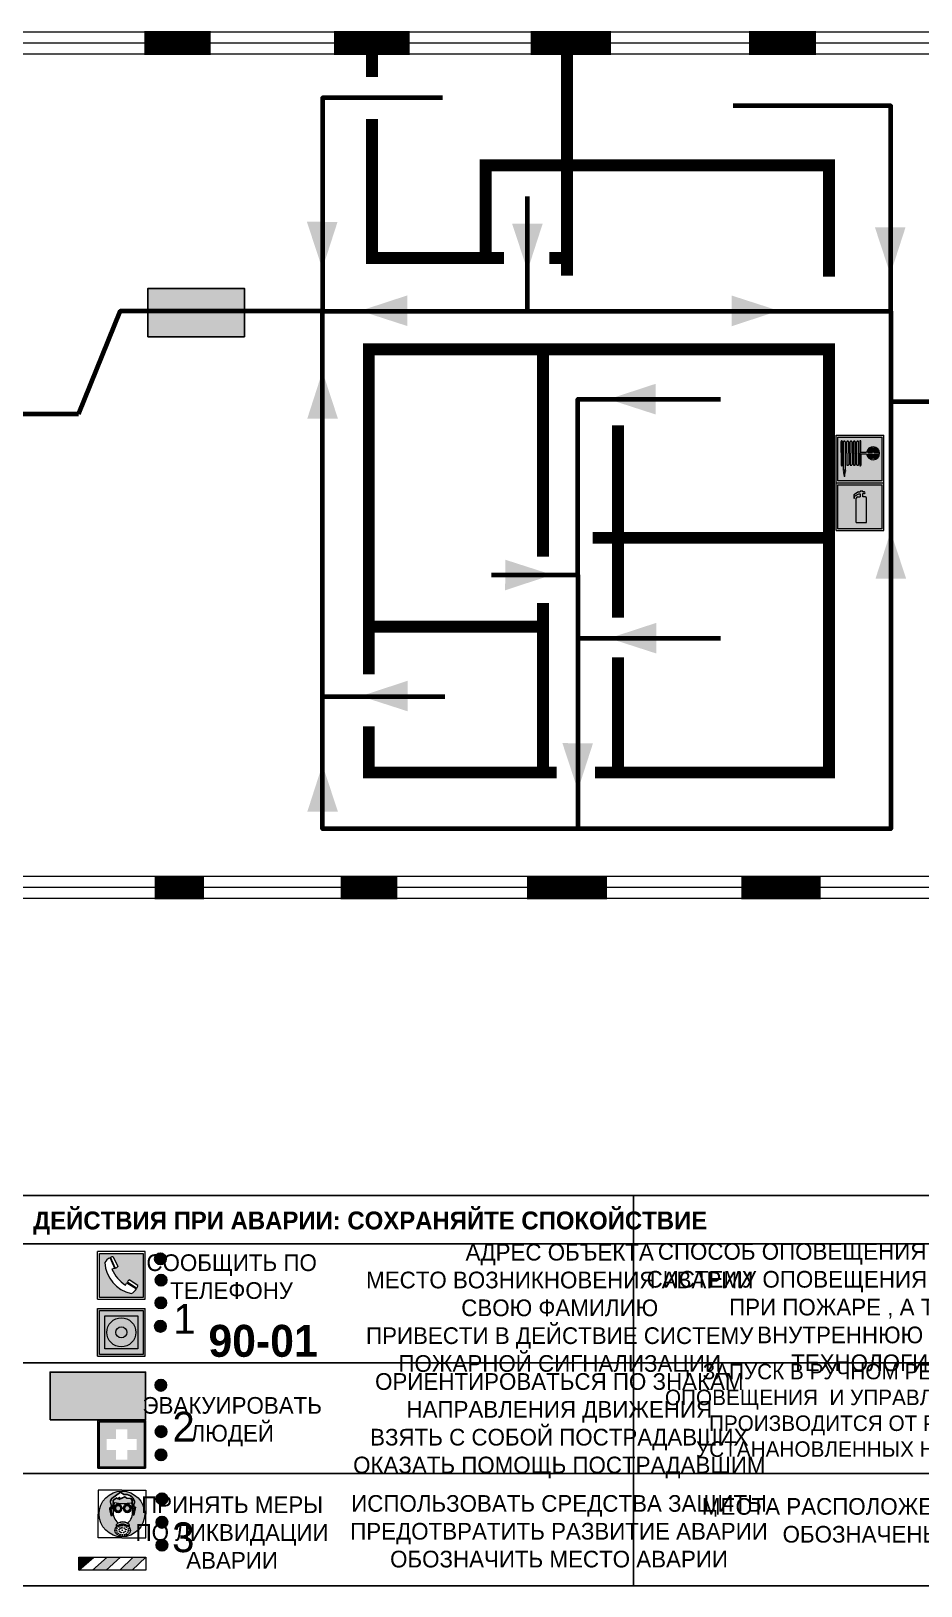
# Model space of a CAD drawing. Header units: millimetres. Extents: x 13114 to 67229, y 22859 to 38520.
# Drawn here: x 19069.8 to 19219, y 25093.9 to 25354.7 of the extents above; entities that cross this region are included whole.
import ezdxf

# ---------------------------------------------------------------- set-up
doc = ezdxf.new("R2010")
doc.units = ezdxf.units.MM
doc.layers.add('План_Штампы', color=7, linetype='Continuous')
doc.styles.add('обычный', font='arial.ttf')

# ---------------------------------------------------------------- blocks, each defined once
blk = doc.blocks.new('A$C38D26F80')
h = blk.add_hatch(color=5)
h.dxf.hatch_style = 1
h.paths.add_polyline_path([(-8.77, -4.48, 1), (-0.19, -4.48, 1)])
h.paths.add_polyline_path([(-6.75, -3.58), (-6.75, -3.31), (-6.62, -3.22), (-6.5, -3.22), (-6.42, -3.3), (-6.39, -3.28), (-6.59, -2.23), (-6.59, -2.01), (-6.38, -1.58), (-4.76, -0.4), (-4.13, -0.79, -0.362848), (-2.1, -2.1, -0.201049), (-2.17, -2.48, 0.085434), (-2.26, -3.13), (-1.9, -3.16), (-2.25, -4.7), (-2.4, -4.59), (-2.43, -4.34), (-2.36, -4.34), (-2.14, -3.34), (-2.47, -3.42), (-2.58, -1.95), (-2.77, -1.58), (-3.58, -1.52), (-3.92, -1.26), (-5.05, -1.73), (-4.87, -1.39), (-5.41, -1.6), (-5.41, -1.46), (-6.13, -1.87), (-6.18, -3.5), (-6.56, -3.47), (-6.37, -4.59), (-6.16, -4.43), (-6.16, -4.66), (-6.36, -4.79), (-6.37, -4.8), (-6.51, -4.76)], flags=16)
h.paths.add_polyline_path([(-6.51, -4.76), (-6.36, -4.79), (-6.37, -4.8)], flags=0)
h.paths.add_polyline_path([(-5.92, -2.34, 0.089508), (-2.67, -2.35), (-2.48, -3.88, -0.268602), (-3.4, -6.18, 0.262449), (-5.2, -6.18, -0.268602), (-6.11, -3.88)], flags=16)
edge = h.paths.add_edge_path(flags=16)
edge.add_ellipse((-5.19, -3.41), major_axis=(0, 0.842), ratio=0.848992, start_angle=0, end_angle=360)
edge = h.paths.add_edge_path(flags=0)
edge.add_ellipse((-5.19, -3.39), major_axis=(0, 0.665), ratio=0.853798, start_angle=0, end_angle=360)
edge = h.paths.add_edge_path(flags=0)
edge.add_ellipse((-5.19, -3.4), major_axis=(0, 0.528), ratio=0.864094, start_angle=0, end_angle=360)
edge = h.paths.add_edge_path(flags=16)
edge.add_ellipse((-3.47, -3.4), major_axis=(0, 0.842), ratio=0.848992, start_angle=0, end_angle=360)
h.paths.add_polyline_path([(-3.13, -6.45), (-3.13, -6.84, 0.383174), (-5.57, -6.85), (-5.57, -6.49, -0.369952)], flags=16)
edge = h.paths.add_edge_path(flags=0)
edge.add_ellipse((-3.47, -3.39), major_axis=(0, 0.665), ratio=0.853798, start_angle=0, end_angle=360)
edge = h.paths.add_edge_path(flags=0)
edge.add_ellipse((-3.47, -3.4), major_axis=(0, 0.528), ratio=0.864094, start_angle=0, end_angle=360)
edge = h.paths.add_edge_path(flags=16)
edge.add_ellipse((-4.34, -7.57), major_axis=(-1.48, 0), ratio=0.744955, start_angle=0, end_angle=360)
h.paths.add_polyline_path([(-5.01, -6.85, -1), (-5.15, -6.85, -1)], flags=0)
h.paths.add_polyline_path([(-5.33, -7.14, -1), (-5.47, -7.14, -1)], flags=0)
h.paths.add_polyline_path([(-4.61, -6.71, -1), (-4.74, -6.71, -1)], flags=16)
h.paths.add_polyline_path([(-5.43, -7.51, -1), (-5.57, -7.51, -1)], flags=0)
h.paths.add_polyline_path([(-4.26, -6.67, -1), (-4.4, -6.67, -1)], flags=16)
h.paths.add_polyline_path([(-4.74, -7.14, -1), (-4.88, -7.14, -1)], flags=0)
h.paths.add_polyline_path([(-4.93, -7.43, -1), (-5.07, -7.43, -1)], flags=0)
h.paths.add_polyline_path([(-4.41, -7.07, -1), (-4.54, -7.07, -1)], flags=0)
h.paths.add_polyline_path([(-5.33, -7.87, -1), (-5.46, -7.87, -1)], flags=0)
h.paths.add_polyline_path([(-3.8, -6.71, -1), (-3.94, -6.71, -1)], flags=16)
h.paths.add_polyline_path([(-4.85, -7.78, -1), (-4.98, -7.78, -1)], flags=0)
h.paths.add_polyline_path([(-3.96, -7.14, -1), (-4.1, -7.14, -1)], flags=0)
h.paths.add_polyline_path([(-4.33, -7.53, -1), (-4.47, -7.53, -1)], flags=0)
h.paths.add_polyline_path([(-5.09, -8.12, -1), (-5.23, -8.12, -1)], flags=0)
h.paths.add_polyline_path([(-3.5, -6.94, -1), (-3.64, -6.94, -1)], flags=0)
h.paths.add_polyline_path([(-4.54, -7.97, -1), (-4.68, -7.97, -1)], flags=0)
h.paths.add_polyline_path([(-3.66, -7.39, -1), (-3.8, -7.39, -1)], flags=0)
h.paths.add_polyline_path([(-4.73, -8.35, -1), (-4.86, -8.35, -1)], flags=0)
h.paths.add_polyline_path([(-4.09, -7.96, -1), (-4.23, -7.96, -1)], flags=0)
h.paths.add_polyline_path([(-3.77, -7.74, -1), (-3.91, -7.74, -1)], flags=0)
h.paths.add_polyline_path([(-3.22, -7.27, -1), (-3.35, -7.27, -1)], flags=0)
h.paths.add_polyline_path([(-4.34, -8.4, -1), (-4.47, -8.4, -1)], flags=0)
h.paths.add_polyline_path([(-3.16, -7.61, -1), (-3.3, -7.61, -1)], flags=0)
h.paths.add_polyline_path([(-3.9, -8.35, -1), (-4.04, -8.35, -1)], flags=0)
h.paths.add_polyline_path([(-3.32, -7.91, -1), (-3.46, -7.91, -1)], flags=0)
h.paths.add_polyline_path([(-3.55, -8.23, -1), (-3.69, -8.23, -1)], flags=0)
at = {"color": 5, "lineweight": 5}
for p, q in [((-4.48, 0), (-8.96, 0)), ((-8.96, 0), (-8.96, -4.48)), ((-4.48, 0), (0, 0)), ((0, 0), (0, -4.48)), ((-6.59, -2.01), (-6.38, -1.58)), ((-6.59, -2.23), (-6.59, -2.01)), ((-6.39, -3.28), (-6.59, -2.23)), ((-6.38, -1.58), (-4.76, -0.4)), ((-6.13, -1.87), (-6.18, -3.5)), ((-5.41, -1.46), (-6.13, -1.87)), ((-5.92, -2.34), (-6.11, -3.88)), ((-4.87, -1.39), (-5.41, -1.6)), ((-5.41, -1.6), (-5.41, -1.46)), ((-3.92, -1.26), (-5.05, -1.73)), ((-5.05, -1.73), (-4.87, -1.39)), ((-4.76, -0.4), (-4.13, -0.79)), ((-3.58, -1.52), (-3.92, -1.26)), ((-2.77, -1.58), (-3.58, -1.52)), ((-2.58, -1.95), (-2.77, -1.58)), ((-2.67, -2.34), (-2.48, -3.88)), ((-2.47, -3.42), (-2.58, -1.95)), ((-8.96, -8.96), (-8.96, -4.48)), ((-6.75, -3.31), (-6.62, -3.22)), ((-6.75, -3.58), (-6.75, -3.31)), ((-6.51, -4.76), (-6.75, -3.58)), ((-6.62, -3.22), (-6.5, -3.22)), ((-6.18, -3.5), (-6.56, -3.47)), ((-6.56, -3.47), (-6.37, -4.59)), ((-6.37, -4.8), (-6.51, -4.76)), ((-6.5, -3.22), (-6.42, -3.3)), ((-6.42, -3.3), (-6.39, -3.28)), ((-6.37, -4.59), (-6.16, -4.43)), ((-6.16, -4.66), (-6.37, -4.8)), ((-6.16, -4.43), (-6.16, -4.66)), ((-2.14, -3.34), (-2.47, -3.42)), ((-2.43, -4.34), (-2.4, -4.59)), ((-2.43, -4.34), (-2.36, -4.34)), ((-2.4, -4.59), (-2.25, -4.7)), ((-2.36, -4.34), (-2.14, -3.34)), ((-1.9, -3.16), (-2.26, -3.13)), ((-2.25, -4.7), (-1.9, -3.16)), ((0, -8.96), (0, -4.48)), ((-5.57, -6.49), (-5.57, -6.85)), ((-3.13, -6.45), (-3.13, -6.84)), ((-4.48, -8.96), (-8.96, -8.96)), ((-4.48, -8.96), (0, -8.96))]:
    blk.add_line(p, q, dxfattribs=at)
at = {"color": 5}
for p, q in [((-6.59, -2.01), (-6.38, -1.58)), ((-6.59, -2.23), (-6.59, -2.01)), ((-6.39, -3.28), (-6.59, -2.23)), ((-6.38, -1.58), (-4.76, -0.4)), ((-6.13, -1.87), (-6.18, -3.5)), ((-5.41, -1.46), (-6.13, -1.87)), ((-4.87, -1.39), (-5.41, -1.6)), ((-5.41, -1.6), (-5.41, -1.46)), ((-3.92, -1.26), (-5.05, -1.73)), ((-5.05, -1.73), (-4.87, -1.39)), ((-4.76, -0.4), (-4.13, -0.79)), ((-3.58, -1.52), (-3.92, -1.26)), ((-2.77, -1.58), (-3.58, -1.52)), ((-2.58, -1.95), (-2.77, -1.58)), ((-2.47, -3.42), (-2.58, -1.95)), ((-6.75, -3.31), (-6.62, -3.22)), ((-6.75, -3.58), (-6.75, -3.31)), ((-6.51, -4.76), (-6.75, -3.58)), ((-6.62, -3.22), (-6.5, -3.22)), ((-6.18, -3.5), (-6.56, -3.47)), ((-6.56, -3.47), (-6.37, -4.59)), ((-6.37, -4.8), (-6.51, -4.76)), ((-6.36, -4.79), (-6.51, -4.76)), ((-6.5, -3.22), (-6.42, -3.3)), ((-6.42, -3.3), (-6.39, -3.28)), ((-6.37, -4.59), (-6.16, -4.43)), ((-6.16, -4.66), (-6.37, -4.8)), ((-6.16, -4.66), (-6.36, -4.79)), ((-6.16, -4.43), (-6.16, -4.66)), ((-2.14, -3.34), (-2.47, -3.42)), ((-2.4, -4.59), (-2.43, -4.34)), ((-2.43, -4.34), (-2.36, -4.34)), ((-2.25, -4.7), (-2.4, -4.59)), ((-2.36, -4.34), (-2.14, -3.34)), ((-2.26, -3.13), (-1.9, -3.16)), ((-1.9, -3.16), (-2.25, -4.7))]:
    blk.add_line(p, q, dxfattribs=at)
at = {"color": 5, "lineweight": 5}
for centre, radius in [((-4.48, -4.48), 4.29), ((-5.5, -7.51), 0.0678), ((-5.4, -7.14), 0.0678), ((-5.4, -7.87), 0.0678), ((-5.16, -8.12), 0.0678), ((-5.08, -6.85), 0.0678), ((-5, -7.43), 0.0678), ((-4.91, -7.78), 0.0678), ((-4.81, -7.14), 0.0678), ((-4.79, -8.35), 0.0678), ((-4.67, -6.71), 0.0678), ((-4.61, -7.97), 0.0678), ((-4.47, -7.07), 0.0678), ((-4.4, -7.53), 0.0678), ((-4.4, -8.4), 0.0678), ((-4.33, -6.67), 0.0678), ((-4.16, -7.96), 0.0678), ((-4.03, -7.14), 0.0678), ((-3.97, -8.35), 0.0678), ((-3.87, -6.71), 0.0678), ((-3.84, -7.74), 0.0678), ((-3.73, -7.39), 0.0678), ((-3.62, -8.23), 0.0678), ((-3.57, -6.94), 0.0678), ((-3.39, -7.91), 0.0678), ((-3.28, -7.27), 0.0678), ((-3.23, -7.61), 0.0678)]:
    blk.add_circle(centre, radius, dxfattribs=at)
for centre, radius, start, end in [((-4.28, 6.66), 9.15, 259.6987, 280.1569), ((-0.47, -3.05), 1.79, 161.5846, 182.4584), ((-2.6, -2.2), 0.513, 326.4781, 11.7739), ((-3.66, -4.24), 2.47, 171.573, 231.7124), ((-4.93, -4.24), 2.47, 308.2876, 8.427), ((-4.33, -7.88), 1.87, 50.358, 131.5662), ((-4.34, -8.2), 1.82, 48.4943, 132.3565), ((-4.3, -7.78), 1.83, 60.5889, 119.4111)]:
    blk.add_arc(centre, radius, start, end, dxfattribs=at)
at = {"color": 5}
for centre, radius, start, end in [((-3.89, -2.66), 1.88, 17.387, 97.1599), ((-0.35, -3.07), 1.91, 162.2553, 181.7878), ((-2.6, -2.2), 0.511, 326.3906, 11.8614)]:
    blk.add_arc(centre, radius, start, end, dxfattribs=at)
at = {"color": 5, "lineweight": 5}
for centre, major_axis, ratio in [((-5.19, -3.41), (0, 0.842), 0.848992), ((-5.19, -3.39), (0, 0.665), 0.853798), ((-5.19, -3.4), (0, 0.528), 0.864094), ((-3.47, -3.4), (0, 0.842), 0.848992), ((-3.47, -3.39), (0, 0.665), 0.853798), ((-3.47, -3.4), (0, 0.528), 0.864094), ((-4.34, -7.57), (-1.48, 0), 0.744955)]:
    blk.add_ellipse(centre, major_axis=major_axis, ratio=ratio, dxfattribs=at)
blk = doc.blocks.new('A$C47DD6509')
at = {"lineweight": 5}
for points in [[(-8.69, 0), (-11.19, 0), (-11.19, -2.22)], [(-4.22, 0), (-6.45, 0), (-8.91, -2.22), (-6.61, -2.22)], [(0, 0), (-2.09, 0), (-4.36, -2.22), (-2.29, -2.22)]]:
    blk.add_hatch(color=242, dxfattribs=at).paths.add_polyline_path(points)
at = {"color": 242, "lineweight": 5}
for p, q in [((-11.19, -2.22), (-8.69, 0)), ((-11.19, -2.22), (-11.19, 0)), ((-11.19, 0), (-8.69, 0)), ((-11.19, 0), (0, 0)), ((-8.91, -2.22), (-6.45, 0)), ((-6.61, -2.22), (-4.22, 0)), ((-4.36, -2.22), (-2.09, 0)), ((-2.29, -2.22), (0, 0)), ((0, 0), (0, -2.22)), ((0, -2.22), (-11.19, -2.22))]:
    blk.add_line(p, q, dxfattribs=at)
blk = doc.blocks.new('A$C32E8229D')
at = {"true_color": 0xffffff}
blk.add_hatch(color=7, dxfattribs=at).paths.add_polyline_path([(0, 0), (0, -8), (16, -8), (16, 0)])
h = blk.add_hatch(color=126)
h.paths.add_polyline_path([(0.2, -0.2), (15.8, -0.2), (15.8, -7.8), (0.2, -7.8)])
h.paths.add_polyline_path([(13.49, -2.05), (12.08, -2.05), (11.37, -2.63, 0.162397), (11.29, -2.84), (11.29, -3.63), (10.35, -3.63), (10.35, -4.05), (11.68, -4.05), (11.68, -3.48), (12.26, -4.28), (11.29, -5.1), (11.29, -6.78), (11.85, -6.78), (11.85, -5.44), (12.8, -4.64), (12.8, -5.94), (14.46, -5.94), (14.46, -5.39), (13.45, -5.39), (13.45, -3.97), (12.46, -2.59), (13.15, -2.59), (13.69, -3.34), (14.18, -3)], flags=16)
h.paths.add_polyline_path([(10.74, -1.82, 1), (11.8, -1.82, 1)], flags=16)
h.paths.add_polyline_path([(9.39, -3.59), (5.99, -3.59), (6.56, -3.03), (5.91, -3.03), (5.1, -3.83), (5.91, -4.64), (6.56, -4.64), (5.99, -4.09), (9.39, -4.09)], flags=16)
h.paths.add_polyline_path([(4.29, -1.08), (1.72, -1.08), (1.72, -6.6), (4.29, -6.6)], flags=16)
at = {"color": 126}
blk.add_lwpolyline([(16, -8), (0, -8), (0, 0), (16, 0)], close=True, dxfattribs=at)
blk = doc.blocks.new('A$C18900ED3')
h = blk.add_hatch(color=126)
h.paths.add_polyline_path([(-0.18, -0.18), (-7.02, -0.18), (-7.02, -7.02), (-0.18, -7.02)])
h.paths.add_polyline_path([(-5.89, -4.46), (-5.89, -2.77), (-4.46, -2.77), (-4.46, -1.31), (-2.77, -1.31), (-2.77, -2.77), (-1.33, -2.77), (-1.33, -4.46), (-2.77, -4.46), (-2.77, -5.89), (-4.46, -5.89), (-4.46, -4.46)], flags=16)
at = {"color": 126}
for p, q in [((-7.2, 0), (-7.2, -7.2)), ((0, 0), (-7.2, 0)), ((0, -7.2), (0, 0)), ((-7.02, -7.02), (-7.02, -0.18)), ((-7.02, -0.18), (-0.18, -0.18)), ((-0.18, -0.18), (-0.18, -7.02)), ((-0.18, -7.02), (-7.02, -7.02)), ((-7.2, -7.2), (0, -7.2))]:
    blk.add_line(p, q, dxfattribs=at)
blk = doc.blocks.new('A$C456E1F9C')
at = {"lineweight": 5}
h = blk.add_hatch(color=242, dxfattribs=at)
h.paths.add_polyline_path([(0.51, -1.47), (0.51, -13.26), (12.29, -13.26), (12.29, -1.47)])
h.paths.add_polyline_path([(5.42, -4.95, -0.254479), (4.78, -5.4), (3.52, -2.53, -0.209735), (4.23, -2.4)], flags=16)
h.paths.add_polyline_path([(8.53, -8.6), (10.87, -10.17), (10.54, -10.76), (8.03, -9.13, -0.192251)], flags=16)
h.paths.add_polyline_path([(4.61, -5.49, 0.005518), (3.87, -5.72, 0.128647), (7.49, -10.01, 0.00809), (7.83, -9.33), (10.47, -10.97, -0.16736), (8.99, -12.25, -0.327862), (1.95, -3.95, -0.166952), (3.36, -2.62)], flags=16)
at = {"color": 242, "lineweight": 5}
for p, q in [((0, -13.77), (0, -0.97)), ((12.8, -0.97), (0, -0.97)), ((4.61, -5.49), (3.36, -2.62)), ((3.52, -2.53), (4.78, -5.4)), ((4.23, -2.4), (5.42, -4.95)), ((12.8, -13.77), (12.8, -0.97)), ((7.83, -9.33), (10.47, -10.97)), ((8.03, -9.13), (10.54, -10.76)), ((10.81, -10.12), (8.53, -8.6)), ((10.54, -10.76), (10.8, -10.3)), ((10.8, -10.3), (10.81, -10.12)), ((0, -13.77), (12.8, -13.77))]:
    blk.add_line(p, q, dxfattribs=at)
blk.add_lwpolyline([(0.51, -1.47), (12.29, -1.47), (12.29, -13.26), (0.51, -13.26)], close=True, dxfattribs=at)
for centre, radius, start, end in [((4.59, -5.34), 2.99, 114.2845, 152.1974), ((11.12, -3.31), 9.19, 183.9915, 256.6009), ((4.02, -3.27), 0.891, 76.3284, 123.7092), ((14.98, -39.1), 35.17, 107.1487, 108.4135), ((13.86, -0.94), 11.08, 205.5536, 234.8762), ((4.68, -4.59), 0.824, 276.9621, 334.0723), ((-13.31, 0.8), 23.44, 332.5487, 334.4027), ((8.94, -9.5), 0.989, 114.4092, 157.9388), ((7.87, -9.46), 3, 291.9291, 329.9329)]:
    blk.add_arc(centre, radius, start, end, dxfattribs=at)
blk = doc.blocks.new('A$C54414219')
at = {"true_color": 0xffffff}
h = blk.add_hatch(color=7, dxfattribs=at)
h.paths.add_polyline_path([(2.39, -9.45), (2.39, -18.3), (11.23, -18.3), (11.23, -9.45)], flags=0)
h.paths.add_polyline_path([(10.71, -13.87, -1), (2.92, -13.87, -1)], flags=0)
h.paths.add_polyline_path([(8.3, -13.87, -1), (5.33, -13.87, -1)], flags=0)
h.paths.add_polyline_path([(0.41, -7.47), (0.41, -20.27), (13.21, -20.27), (13.21, -7.47)])
h.paths.add_polyline_path([(0.92, -19.77), (12.71, -19.77), (12.71, -7.98), (0.92, -7.98)], flags=16)
h.paths.add_polyline_path([(11.23, -9.45), (11.23, -18.3), (2.39, -18.3), (2.39, -9.45)], flags=0)
at = {"lineweight": 5}
h = blk.add_hatch(color=242, dxfattribs=at)
h.paths.add_polyline_path([(12.71, -7.98), (0.92, -7.98), (0.92, -19.77), (12.71, -19.77)])
h.paths.add_polyline_path([(11.23, -18.3), (2.39, -18.3), (2.39, -9.45), (11.23, -9.45)], flags=16)
h.paths.add_polyline_path([(10.71, -13.87, -1), (2.92, -13.87, -1)], flags=0)
h.paths.add_polyline_path([(8.3, -13.87, -1), (5.33, -13.87, -1)], flags=0)
at = {"true_color": 0xffffff}
h = blk.add_hatch(color=7, dxfattribs=at)
h.paths.add_polyline_path([(2.39, -9.45), (2.39, -18.3), (11.23, -18.3), (11.23, -9.45)])
h.paths.add_polyline_path([(10.71, -13.87, -1), (2.92, -13.87, -1)], flags=16)
h.paths.add_polyline_path([(8.3, -13.87, -1), (5.33, -13.87, -1)], flags=0)
at = {"lineweight": 5}
h = blk.add_hatch(color=242, dxfattribs=at)
h.paths.add_polyline_path([(2.92, -13.87, 1), (10.71, -13.87, 1)])
h.paths.add_polyline_path([(8.3, -13.87, -1), (5.33, -13.87, -1)], flags=16)
at = {"color": 242, "lineweight": 5}
for p, q in [((0.41, -20.27), (0.41, -7.47)), ((0.41, -7.47), (13.21, -7.47)), ((0.41, -7.47), (13.21, -7.47)), ((13.21, -20.27), (13.21, -7.47)), ((0.41, -20.27), (13.21, -20.27))]:
    blk.add_line(p, q, dxfattribs=at)
for points in [[(0.92, -7.98), (12.71, -7.98), (12.71, -19.77), (0.92, -19.77)], [(2.39, -9.45), (11.23, -9.45), (11.23, -18.3), (2.39, -18.3)]]:
    blk.add_lwpolyline(points, close=True, dxfattribs=at)
for radius in [3.89, 1.49]:
    blk.add_circle((6.81, -13.87), radius, dxfattribs=at)
blk = doc.blocks.new('A$C3AD82952')
at = {"true_color": 0xf5f5ff}
h = blk.add_hatch(color=7, dxfattribs=at)
h.dxf.hatch_style = 1
h.paths.add_polyline_path([(8.21, 8.73, 0.414214), (7.89, 9.05), (7.22, 9.05), (7.22, 9.92), (7.59, 9.92, 1), (7.57, 10.36), (7.22, 10.36), (7.22, 10.6), (6.43, 10.6), (6.43, 10.36), (6.01, 10.36), (4.74, 9.59), (4.74, 8.69), (4.98, 8.73), (4.98, 9.26), (6.12, 9.91), (6.43, 9.91), (6.43, 9.05), (5.76, 9.05, 0.414214), (5.44, 8.73), (5.44, 2.2), (8.21, 2.2)], flags=0)
h.paths.add_polyline_path([(12.8, 12.8), (0, 12.8), (0, 0), (12.8, 0)])
h.paths.add_polyline_path([(0.51, 12.29), (12.29, 12.29), (12.29, 0.51), (0.51, 0.51)], flags=16)
h.paths.add_polyline_path([(4.74, 9.59), (6.01, 10.36), (6.43, 10.36), (6.43, 10.6), (7.22, 10.6), (7.22, 10.36), (7.59, 10.36, -0.94586), (7.59, 9.92), (7.22, 9.92), (7.22, 9.05), (7.89, 9.05, -0.414214), (8.21, 8.73), (8.21, 2.2), (5.44, 2.2), (5.44, 8.73, -0.414214), (5.76, 9.05), (6.43, 9.05), (6.43, 9.91), (6.12, 9.91), (4.98, 9.26), (4.98, 8.73), (4.74, 8.69)], flags=0)
h = blk.add_hatch(color=242)
h.dxf.hatch_style = 1
h.paths.add_polyline_path([(12.29, 12.29), (0.51, 12.29), (0.51, 0.51), (12.29, 0.51)])
h.paths.add_polyline_path([(4.74, 8.69), (4.74, 9.59), (6.01, 10.36), (6.43, 10.36), (6.43, 10.6), (7.22, 10.6), (7.22, 10.36), (7.59, 10.36, -0.94586), (7.59, 9.92), (7.22, 9.92), (7.22, 9.05), (7.89, 9.05, -0.414214), (8.21, 8.73), (8.21, 2.2), (5.44, 2.2), (5.44, 8.73, -0.414214), (5.76, 9.05), (6.43, 9.05), (6.43, 9.91), (6.12, 9.91), (4.98, 9.26), (4.98, 8.73)], flags=16)
h = blk.add_hatch(color=7, dxfattribs=at)
h.dxf.hatch_style = 1
h.paths.add_polyline_path([(8.21, 8.73, 0.414214), (7.89, 9.05), (7.22, 9.05), (7.22, 9.92), (7.59, 9.92, 1), (7.57, 10.36), (7.22, 10.36), (7.22, 10.6), (6.43, 10.6), (6.43, 10.36), (6.01, 10.36), (4.74, 9.59), (4.74, 8.69), (4.98, 8.73), (4.98, 9.26), (6.12, 9.91), (6.43, 9.91), (6.43, 9.05), (5.76, 9.05, 0.414214), (5.44, 8.73), (5.44, 2.2), (8.21, 2.2)])
at = {"color": 242, "lineweight": 5}
for p, q in [((0, 0), (0, 12.8)), ((0, 12.8), (12.8, 12.8)), ((12.8, 0), (12.8, 12.8)), ((6.01, 10.36), (4.74, 9.59)), ((4.74, 9.59), (4.74, 8.69)), ((4.74, 8.69), (4.98, 8.73)), ((4.98, 9.26), (6.12, 9.91)), ((4.98, 8.73), (4.98, 9.26)), ((5.44, 2.2), (5.44, 8.73)), ((5.76, 9.05), (6.43, 9.05)), ((6.01, 10.36), (6.43, 10.36)), ((6.12, 9.91), (6.43, 9.91)), ((7.22, 10.6), (6.43, 10.6)), ((6.43, 10.6), (6.43, 10.36)), ((6.43, 9.91), (6.43, 9.05)), ((7.22, 10.36), (7.22, 10.6)), ((7.59, 10.36), (7.22, 10.36)), ((7.22, 9.05), (7.22, 9.92)), ((7.59, 9.92), (7.22, 9.92)), ((7.89, 9.05), (7.22, 9.05)), ((8.21, 2.2), (8.21, 8.73)), ((0, 0), (12.8, 0)), ((5.44, 2.2), (8.21, 2.2))]:
    blk.add_line(p, q, dxfattribs=at)
blk.add_lwpolyline([(0.51, 12.29), (12.29, 12.29), (12.29, 0.51), (0.51, 0.51)], close=True, dxfattribs=at)
for centre, radius, start, end in [((5.76, 8.73), 0.32, 90, 180), ((7.58, 10.14), 0.223, 273.1875, 86.8125), ((7.89, 8.73), 0.32, 0, 90)]:
    blk.add_arc(centre, radius, start, end, dxfattribs=at)
blk = doc.blocks.new('A$C37112FD5')
at = {"true_color": 0xf5f5ff}
h = blk.add_hatch(color=7, dxfattribs=at)
h.dxf.hatch_style = 1
h.paths.add_polyline_path([(12.8, -7.4), (0, -7.4), (0, -20.2), (12.8, -20.2)])
h.paths.add_polyline_path([(12.29, -7.91), (12.29, -19.69), (0.51, -19.69), (0.51, -7.91)], flags=16)
h.paths.add_polyline_path([(4.98, -9.04, -0.42597), (5.17, -9.22), (5.17, -12.25), (5.17, -15.29, -0.432244), (4.98, -15.47), (4.83, -15.47, -0.42597), (4.64, -15.29), (4.64, -12.25), (4.64, -9.22, -0.432244), (4.83, -9.04)], flags=0)
h.paths.add_polyline_path([(4.28, -9.22), (4.28, -12.25), (4.28, -15.29, -0.432244), (4.09, -15.47), (3.94, -15.47, -0.42597), (3.75, -15.29), (3.75, -12.25), (3.75, -9.22, -0.432244), (3.94, -9.04), (4.09, -9.04, -0.42597)], flags=0)
h.paths.add_polyline_path([(5.72, -9.04), (5.87, -9.04, -0.42597), (6.06, -9.22), (6.06, -12.25), (6.06, -15.29, -0.432244), (5.87, -15.47), (5.72, -15.47, -0.42597), (5.53, -15.29), (5.53, -12.25), (5.53, -9.22, -0.432244)], flags=0)
h.paths.add_polyline_path([(6.42, -8.9), (6.5, -8.9, -0.42597), (6.69, -9.08), (6.69, -12.03), (8.21, -12.03, -15.824349), (8.21, -12.47), (6.69, -12.47), (6.69, -15.42, -0.432244), (6.5, -15.6), (6.42, -15.6)], flags=0)
h.paths.add_polyline_path([(3.39, -9.22), (3.39, -12.25), (3.39, -15.29, -0.432244), (3.2, -15.47), (3.05, -15.47, -0.42597), (2.85, -15.29), (2.85, -12.25), (2.85, -9.22, -0.432244), (3.05, -9.04), (3.2, -9.04, -0.42597)], flags=0)
h.paths.add_polyline_path([(2.5, -9.22), (2.5, -16.71), (1.96, -16.71), (1.96, -9.22, -0.432244), (2.15, -9.04), (2.31, -9.04, -0.42597)], flags=0)
h.paths.add_polyline_path([(1.61, -8.9), (1.61, -15.6), (1.57, -15.6, -0.42597), (1.37, -15.42), (1.37, -12.03), (1.37, -9.09, -0.432244), (1.57, -8.9)], flags=0)
h.paths.add_polyline_path([(9.76, -10.81), (9.76, -12.03), (8.49, -12.03, -0.336371)], flags=0)
h.paths.add_polyline_path([(8.49, -12.47), (9.76, -12.47), (9.76, -13.7, -0.336371)], flags=0)
h.paths.add_polyline_path([(10.11, -10.81, -0.336371), (11.38, -12.03), (10.11, -12.03)], flags=0)
h.paths.add_polyline_path([(10.11, -12.47), (11.38, -12.47, -0.336371), (10.11, -13.7)], flags=0)
h.paths.add_polyline_path([(2.5, -16.84), (2.5, -17.05), (1.97, -17.05), (1.97, -16.84)], flags=0)
h.paths.add_polyline_path([(2.5, -17.24, -0.033778), (2.24, -18.6, -0.033778), (1.97, -17.24)], flags=0)
h = blk.add_hatch(color=242)
h.dxf.hatch_style = 1
h.paths.add_polyline_path([(12.29, -7.91), (0.51, -7.91), (0.51, -19.69), (12.29, -19.69)])
h.paths.add_polyline_path([(6.42, -15.6), (6.42, -8.9), (6.5, -8.9, -0.42597), (6.69, -9.08), (6.69, -12.03), (8.21, -12.03, -15.824349), (8.21, -12.47), (6.69, -12.47), (6.69, -15.42, -0.432244), (6.5, -15.6)], flags=16)
h.paths.add_polyline_path([(5.87, -15.47), (5.72, -15.47, -0.42597), (5.53, -15.29), (5.53, -12.25), (5.53, -9.22, -0.432244), (5.72, -9.04), (5.87, -9.04, -0.42597), (6.06, -9.22), (6.06, -12.25), (6.06, -15.29, -0.432244)], flags=16)
h.paths.add_polyline_path([(4.98, -15.47), (4.83, -15.47, -0.42597), (4.64, -15.29), (4.64, -12.25), (4.64, -9.22, -0.432244), (4.83, -9.04), (4.98, -9.04, -0.42597), (5.17, -9.22), (5.17, -12.25), (5.17, -15.29, -0.432244)], flags=16)
h.paths.add_polyline_path([(4.09, -15.47), (3.94, -15.47, -0.42597), (3.75, -15.29), (3.75, -12.25), (3.75, -9.22, -0.432244), (3.94, -9.04), (4.09, -9.04, -0.42597), (4.28, -9.22), (4.28, -12.25), (4.28, -15.29, -0.432244)], flags=16)
h.paths.add_polyline_path([(3.2, -15.47), (3.05, -15.47, -0.42597), (2.85, -15.29), (2.85, -12.25), (2.85, -9.22, -0.432244), (3.05, -9.04), (3.2, -9.04, -0.42597), (3.39, -9.22), (3.39, -12.25), (3.39, -15.29, -0.432244)], flags=16)
h.paths.add_polyline_path([(2.5, -17.05), (1.97, -17.05), (1.97, -16.84), (2.5, -16.84)], flags=16)
h.paths.add_polyline_path([(2.5, -17.24, -0.033778), (2.24, -18.6, -0.033778), (1.97, -17.24)], flags=16)
h.paths.add_polyline_path([(2.5, -16.71), (1.96, -16.71), (1.96, -9.22, -0.432244), (2.15, -9.04), (2.31, -9.04, -0.42597), (2.5, -9.22)], flags=16)
h.paths.add_polyline_path([(1.61, -15.6), (1.57, -15.6, -0.42597), (1.37, -15.42), (1.37, -12.03), (1.37, -9.09, -0.432244), (1.57, -8.9), (1.61, -8.9)], flags=16)
h.paths.add_polyline_path([(8.49, -12.47), (9.76, -12.47), (9.76, -13.7, -0.336371)], flags=0)
h.paths.add_polyline_path([(10.11, -13.7), (10.11, -12.47), (11.38, -12.47, -0.336371)], flags=0)
h.paths.add_polyline_path([(8.49, -12.03, -0.336371), (9.76, -10.81), (9.76, -12.03)], flags=0)
h.paths.add_polyline_path([(10.11, -12.03), (10.11, -10.81, -0.336371), (11.38, -12.03)], flags=0)
h = blk.add_hatch(color=7, dxfattribs=at)
h.dxf.hatch_style = 1
h.paths.add_polyline_path([(1.61, -8.9), (1.57, -8.9, 0.432244), (1.37, -9.09), (1.37, -12.03), (1.37, -15.42, 0.42597), (1.57, -15.6), (1.61, -15.6)])
h.paths.add_polyline_path([(2.5, -9.22, 0.42597), (2.31, -9.04), (2.15, -9.04, 0.432244), (1.96, -9.22), (1.96, -16.71), (2.5, -16.71)])
h.paths.add_polyline_path([(2.5, -16.84), (1.97, -16.84), (1.97, -17.05), (2.5, -17.05)])
h.paths.add_polyline_path([(2.5, -17.24), (1.97, -17.24, 0.033778), (2.24, -18.6, 0.033778)])
h.paths.add_polyline_path([(3.39, -12.25), (3.39, -9.22, 0.42597), (3.2, -9.04), (3.05, -9.04, 0.432244), (2.85, -9.22), (2.85, -12.25), (2.85, -15.29, 0.42597), (3.05, -15.47), (3.2, -15.47, 0.432244), (3.39, -15.29)])
h.paths.add_polyline_path([(4.28, -12.25), (4.28, -9.22, 0.42597), (4.09, -9.04), (3.94, -9.04, 0.432244), (3.75, -9.22), (3.75, -12.25), (3.75, -15.29, 0.42597), (3.94, -15.47), (4.09, -15.47, 0.432244), (4.28, -15.29)])
h.paths.add_polyline_path([(5.17, -12.25), (5.17, -9.22, 0.42597), (4.98, -9.04), (4.83, -9.04, 0.432244), (4.64, -9.22), (4.64, -12.25), (4.64, -15.29, 0.42597), (4.83, -15.47), (4.98, -15.47, 0.432244), (5.17, -15.29)])
h.paths.add_polyline_path([(6.06, -12.25), (6.06, -9.22, 0.42597), (5.87, -9.04), (5.72, -9.04, 0.432244), (5.53, -9.22), (5.53, -12.25), (5.53, -15.29, 0.42597), (5.72, -15.47), (5.87, -15.47, 0.432244), (6.06, -15.29)])
h.paths.add_polyline_path([(6.69, -12.47), (8.21, -12.47, 15.824349), (8.21, -12.03), (6.69, -12.03), (6.69, -9.08, 0.42597), (6.5, -8.9), (6.42, -8.9), (6.42, -15.6), (6.5, -15.6, 0.432244), (6.69, -15.42)])
h.paths.add_polyline_path([(8.49, -12.47), (9.76, -12.47), (9.76, -13.7, -0.336371)], flags=16)
h.paths.add_polyline_path([(8.49, -12.03, -0.336371), (9.76, -10.81), (9.76, -12.03)], flags=16)
h.paths.add_polyline_path([(10.11, -12.47), (11.38, -12.47, -0.336371), (10.11, -13.7)], flags=16)
h.paths.add_polyline_path([(10.11, -12.03), (10.11, -10.81, -0.336371), (11.38, -12.03)], flags=16)
h = blk.add_hatch(color=242)
h.dxf.hatch_style = 1
h.paths.add_polyline_path([(9.76, -10.81, 0.336371), (8.49, -12.03), (9.76, -12.03)])
h.paths.add_polyline_path([(10.11, -10.81), (10.11, -12.03), (11.38, -12.03, 0.336371)])
h.paths.add_polyline_path([(11.38, -12.47), (10.11, -12.47), (10.11, -13.7, 0.336371)])
h.paths.add_polyline_path([(9.76, -12.47), (8.49, -12.47, 0.336371), (9.76, -13.7)])
at = {"color": 242, "lineweight": 5}
for p, q in [((0, -20.2), (0, -7.4)), ((0, -7.4), (12.8, -7.4)), ((12.8, -20.2), (12.8, -7.4)), ((1.37, -12.03), (1.37, -9.08)), ((1.37, -12.03), (1.37, -15.42)), ((1.57, -8.9), (1.61, -8.9)), ((1.61, -8.9), (1.61, -15.6)), ((1.96, -16.71), (1.96, -9.22)), ((2.15, -9.04), (2.31, -9.04)), ((2.5, -16.71), (2.5, -9.22)), ((2.85, -12.25), (2.85, -9.22)), ((2.85, -12.25), (2.85, -15.29)), ((3.05, -9.04), (3.2, -9.04)), ((3.39, -12.25), (3.39, -9.22)), ((3.39, -12.25), (3.39, -15.29)), ((3.75, -12.25), (3.75, -9.22)), ((3.75, -12.25), (3.75, -15.29)), ((3.94, -9.04), (4.09, -9.04)), ((4.28, -12.25), (4.28, -9.22)), ((4.28, -12.25), (4.28, -15.29)), ((4.64, -12.25), (4.64, -9.22)), ((4.64, -12.25), (4.64, -15.29)), ((4.83, -9.04), (4.98, -9.04)), ((5.17, -12.25), (5.17, -9.22)), ((5.17, -12.25), (5.17, -15.29)), ((5.53, -12.25), (5.53, -9.22)), ((5.53, -12.25), (5.53, -15.29)), ((5.72, -9.04), (5.87, -9.04)), ((6.06, -12.25), (6.06, -9.22)), ((6.06, -12.25), (6.06, -15.29)), ((6.42, -8.9), (6.42, -15.6)), ((6.5, -8.9), (6.42, -8.9)), ((6.69, -12.03), (6.69, -9.08)), ((8.21, -12.03), (6.69, -12.03)), ((8.21, -12.47), (6.69, -12.47)), ((6.69, -12.47), (6.69, -15.42)), ((9.76, -12.03), (8.49, -12.03)), ((9.76, -12.47), (8.49, -12.47)), ((9.76, -10.81), (9.76, -12.03)), ((9.76, -12.47), (9.76, -13.7)), ((10.11, -10.81), (10.11, -12.03)), ((11.38, -12.03), (10.11, -12.03)), ((11.38, -12.47), (10.11, -12.47)), ((10.11, -12.47), (10.11, -13.7)), ((1.57, -15.6), (1.61, -15.6)), ((3.05, -15.47), (3.2, -15.47)), ((3.94, -15.47), (4.09, -15.47)), ((4.83, -15.47), (4.98, -15.47)), ((5.72, -15.47), (5.87, -15.47)), ((6.42, -15.6), (6.5, -15.6)), ((0, -20.2), (12.8, -20.2)), ((1.96, -16.71), (2.5, -16.71)), ((1.97, -16.84), (2.5, -16.84)), ((1.97, -17.05), (1.97, -16.84)), ((2.5, -17.05), (1.97, -17.05)), ((1.97, -17.24), (2.5, -17.24)), ((2.5, -16.84), (2.5, -17.05))]:
    blk.add_line(p, q, dxfattribs=at)
blk.add_lwpolyline([(0.51, -7.91), (12.29, -7.91), (12.29, -19.69), (0.51, -19.69)], close=True, dxfattribs=at)
for centre, radius, start, end in [((1.56, -9.09), 0.182, 87.1027, 180.6071), ((2.15, -9.22), 0.182, 87.1027, 180.6071), ((2.32, -9.22), 0.182, 359.3929, 92.8973), ((3.04, -9.22), 0.182, 87.1027, 180.6071), ((3.21, -9.22), 0.182, 359.3929, 92.8973), ((3.93, -9.22), 0.182, 87.1027, 180.6071), ((4.1, -9.22), 0.182, 359.3929, 92.8973), ((4.82, -9.22), 0.182, 87.1027, 180.6071), ((4.99, -9.22), 0.182, 359.3929, 92.8973), ((5.71, -9.22), 0.182, 87.1027, 180.6071), ((5.88, -9.22), 0.182, 359.3929, 92.8973), ((6.51, -9.09), 0.182, 359.3929, 92.8973), ((9.93, -12.25), 1.74, 187.2319, 172.7681), ((9.93, -12.25), 1.46, 96.9927, 171.3585), ((9.93, -12.25), 1.46, 188.6415, 263.0073), ((9.93, -12.25), 1.46, 8.6415, 83.0073), ((9.93, -12.25), 1.46, 276.9927, 351.3585), ((1.56, -15.42), 0.182, 179.3929, 272.8973), ((3.04, -15.29), 0.182, 179.3929, 272.8973), ((3.21, -15.29), 0.182, 267.1027, 0.6071), ((3.93, -15.29), 0.182, 179.3929, 272.8973), ((4.1, -15.29), 0.182, 267.1027, 0.6071), ((4.82, -15.29), 0.182, 179.3929, 272.8973), ((4.99, -15.29), 0.182, 267.1027, 0.6071), ((5.71, -15.29), 0.182, 179.3929, 272.8973), ((5.88, -15.29), 0.182, 267.1027, 0.6071), ((6.51, -15.42), 0.182, 267.1027, 0.6071), ((12.17, -15.98), 10.27, 187.041, 194.7793), ((-7.7, -15.98), 10.27, 345.2207, 352.959)]:
    blk.add_arc(centre, radius, start, end, dxfattribs=at)

msp = doc.modelspace()

# ---------------------------------------------------------------- hatches: boundary and pattern name
at = {"lineweight": 0}
h = msp.add_hatch(color=256, dxfattribs=at)
h.dxf.hatch_style = 1
h.paths.add_polyline_path([(19092.48, 25148.81, 1), (19090.55, 25148.81, 1)])
h = msp.add_hatch(color=256, dxfattribs=at)
h.dxf.hatch_style = 1
h.paths.add_polyline_path([(19092.58, 25145.23, 1), (19090.65, 25145.23, 1)])
h = msp.add_hatch(color=256, dxfattribs=at)
h.dxf.hatch_style = 1
h.paths.add_polyline_path([(19092.55, 25141.41, 1), (19090.61, 25141.41, 1)])
h = msp.add_hatch(color=256, dxfattribs=at)
h.dxf.hatch_style = 1
h.paths.add_polyline_path([(19092.46, 25137.49, 1), (19090.53, 25137.49, 1)])
h = msp.add_hatch(color=256, dxfattribs=at)
h.dxf.hatch_style = 1
h.paths.add_polyline_path([(19092.55, 25127.6, 1), (19090.62, 25127.6, 1)])
h = msp.add_hatch(color=256, dxfattribs=at)
h.dxf.hatch_style = 1
h.paths.add_polyline_path([(19092.59, 25119.82, 1), (19090.66, 25119.82, 1)])
h = msp.add_hatch(color=256, dxfattribs=at)
h.dxf.hatch_style = 1
h.paths.add_polyline_path([(19092.58, 25115.92, 1), (19090.65, 25115.92, 1)])
h = msp.add_hatch(color=256, dxfattribs=at)
h.dxf.hatch_style = 1
h.paths.add_polyline_path([(19092.74, 25108.56, 1), (19090.81, 25108.56, 1)])
h = msp.add_hatch(color=256, dxfattribs=at)
h.dxf.hatch_style = 1
h.paths.add_polyline_path([(19092.73, 25104.62, 1), (19090.8, 25104.62, 1)])
h = msp.add_hatch(color=256, dxfattribs=at)
h.dxf.hatch_style = 1
h.paths.add_polyline_path([(19092.74, 25100.78, 1), (19090.8, 25100.78, 1)])

# ---------------------------------------------------------------- linework, layer by layer
for points in [[(19326.57, 25352.68), (18993.06, 25352.68)], [(19326.95, 25354.54), (18999.91, 25354.54)], [(19326.99, 25350.82), (18993.76, 25350.82)], [(19325.67, 25212.95), (18998.02, 25212.95)], [(19325.29, 25211.09), (18997.64, 25211.09)], [(19325.72, 25209.23), (18998.07, 25209.23)]]:
    msp.add_lwpolyline(points, dxfattribs=at)
for points, const_width in [([(19088.84, 25352.72), (19099.96, 25352.72)], 4), ([(19120.6, 25352.72), (19133.31, 25352.72)], 4), ([(19153.56, 25352.72), (19167.05, 25352.72)], 4), ([(19190.21, 25352.72), (19201.43, 25352.72)], 4), ([(19164.38, 25230.37), (19203.61, 25230.37), (19203.61, 25301.33), (19126.45, 25301.33), (19126.45, 25297.61)], 2), ([(19155.67, 25266.58), (19155.67, 25301.33)], 2), ([(19126.45, 25297.61), (19126.45, 25246.86)], 2), ([(19202.87, 25269.73), (19163.99, 25269.73)], 2), ([(19154.2, 25230.37), (19155.67, 25230.37), (19155.67, 25258.8)], 2), ([(19126.45, 25254.81), (19155.67, 25254.81)], 2), ([(19126.45, 25238.12), (19126.45, 25230.37), (19157.97, 25230.37)], 2), ([(19098.82, 25211.09), (19090.53, 25211.09)], 4), ([(19131.23, 25211.09), (19121.75, 25211.09)], 4), ([(19166.4, 25211.09), (19152.97, 25211.09)], 4), ([(19202.19, 25211.09), (19188.93, 25211.09)], 4)]:
    msp.add_lwpolyline(points, dxfattribs=dict(at, const_width=const_width))
at = {"lineweight": 100, "const_width": 2}
for points in [[(19159.69, 25313.72), (19159.69, 25352.64)], [(19126.97, 25350.82), (19126.97, 25347)], [(19149.09, 25316.64), (19126.97, 25316.64), (19126.97, 25339.99)], [(19146.05, 25316.64), (19146.05, 25332.21), (19203.61, 25332.21), (19203.61, 25313.52)], [(19159.69, 25316.64), (19156.72, 25316.64)], [(19168.23, 25256.34), (19168.23, 25288.57)], [(19168.23, 25230.22), (19168.23, 25249.67)]]:
    msp.add_lwpolyline(points, dxfattribs=at)
at = {"color": 126, "lineweight": 100, "true_color": 0x008754}
for points in [[(19138.82, 25343.52), (19118.66, 25343.52), (19118.66, 25307.77)], [(19213.98, 25307.77), (19213.98, 25342.18), (19187.55, 25342.18)], [(19077.79, 25290.48), (19003.4, 25290.48), (19003.4, 25341.01), (19019.59, 25341.01), (19019.59, 25315.95)], [(19153.06, 25307.77), (19153.06, 25326.99)], [(19118.66, 25307.77), (19084.78, 25307.77), (19077.79, 25290.48)], [(19118.66, 25243.09), (19118.66, 25307.77), (19213.98, 25307.77), (19213.98, 25292.55)], [(19276.75, 25292.55), (19213.98, 25292.55), (19213.98, 25220.9), (19118.66, 25220.9), (19118.66, 25243.09), (19139.17, 25243.09)], [(19161.48, 25263.53), (19161.48, 25292.96), (19185.4, 25292.96)], [(19147, 25263.53), (19161.48, 25263.53), (19161.48, 25243.09)], [(19161.48, 25252.91), (19185.4, 25252.91)], [(19161.48, 25243.09), (19161.48, 25220.9)]]:
    msp.add_lwpolyline(points, dxfattribs=at)
for points in [[(19027.07, 25151.34), (19170.83, 25151.34), (19170.83, 25159.4), (19027.07, 25159.4)], [(19170.83, 25159.4), (19292.55, 25159.4), (19292.55, 25093.95), (19170.83, 25093.95)], [(19170.83, 25159.4), (19292.55, 25159.4), (19292.55, 25151.34), (19170.83, 25151.34)], [(19027.07, 25151.34), (19170.83, 25151.34), (19170.83, 25093.95), (19027.07, 25093.95)], [(19170.83, 25151.34), (19292.55, 25151.34), (19292.55, 25131.35), (19170.83, 25131.35)], [(19292.55, 25131.35), (19170.83, 25131.35), (19170.83, 25112.77), (19292.55, 25112.77)]]:
    msp.add_lwpolyline(points, close=True)
for points in [[(19085.48, 25131.35), (19027.07, 25131.35), (19170.83, 25131.35)], [(19085.48, 25112.77), (19027.07, 25112.77), (19170.83, 25112.77)]]:
    msp.add_lwpolyline(points)
for centre in [(19091.51, 25148.81), (19091.62, 25145.23), (19091.58, 25141.41), (19091.5, 25137.49), (19091.58, 25127.6), (19091.62, 25119.82), (19091.61, 25115.92), (19091.77, 25108.56), (19091.77, 25104.62), (19091.77, 25100.78)]:
    msp.add_circle(centre, 0.966)
at = {"layer": 'План_Штампы', "color": 126, "true_color": 0x008754}
for points in [[(19116.07, 25322.73), (19121.21, 25322.72), (19118.66, 25314.84)], [(19150.47, 25322.44), (19155.6, 25322.42), (19153.06, 25314.55)], [(19211.3, 25321.83), (19216.44, 25321.81), (19213.89, 25313.93)], [(19132.91, 25310.39), (19132.9, 25305.25), (19125.02, 25307.8)], [(19187.3, 25305.22), (19187.31, 25310.36), (19195.19, 25307.81)], [(19121.27, 25289.73), (19116.14, 25289.74), (19118.68, 25297.62)], [(19174.54, 25295.56), (19174.53, 25290.42), (19166.65, 25292.97)], [(19216.54, 25262.88), (19211.41, 25262.89), (19213.95, 25270.77)], [(19149.31, 25260.93), (19149.32, 25266.06), (19157.2, 25263.52)], [(19174.65, 25255.47), (19174.64, 25250.33), (19166.76, 25252.88)], [(19132.98, 25245.76), (19132.97, 25240.63), (19125.09, 25243.17)], [(19158.91, 25235.29), (19164.04, 25235.28), (19161.5, 25227.4)], [(19121.27, 25223.79), (19116.14, 25223.8), (19118.68, 25231.68)]]:
    msp.add_solid(points, dxfattribs=at)

# ---------------------------------------------------------------- block references
for name, p, xscale, yscale, zscale in [('A$C37112FD5', (19204.79, 25291.57), 0.6249984004534781, 0.6249984004534781, 0.6249984004534781), ('A$C3AD82952', (19204.79, 25270.94), 0.625, 0.625, 0.625), ('A$C456E1F9C', (19080.96, 25150.63), 0.625, 0.625, 0.625), ('A$C54414219', (19080.7, 25145.14), 0.625, 0.625, 0.625), ('A$C18900ED3', (19089.02, 25121.67), 1.111111111007631, 1.111111111007631, 1.111111111007631), ('A$C38D26F80', (19089.05, 25110), 0.8928571427240968, 0.8928571427240968, 0.8928571427240968)]:
    msp.add_blockref(name, p, dxfattribs=dict(xscale=xscale, yscale=yscale, zscale=zscale))
at = {"xscale": -1}
msp.add_blockref('A$C32E8229D', (19089.02, 25129.82), dxfattribs=at)
at = {"color": 242, "true_color": 0xc1121c}
msp.add_blockref('A$C47DD6509', (19089.04, 25098.79), dxfattribs=at)
at = {"layer": 'План_Штампы', "color": 126, "true_color": 0x008754, "xscale": 1.012510887696, "yscale": 1.012510887696, "zscale": 1.012510887696, "rotation": 359.9978653237144}
msp.add_blockref('A$C32E8229D', (19089.4, 25311.55), dxfattribs=at)

# ---------------------------------------------------------------- texts
at = {"lineweight": 0, "attachment_point": 5, "style": 'обычный'}
for s, insert, char_height, width in [('{\\fProxima Nova Rg|b1|i0|c204|p2;ДЕЙСТВИЯ ПРИ АВАРИИ: СОХРАНЯЙТЕ СПОКОЙСТВИЕ\\H1.6644x; }', (19126.68, 25154.8), 3, 175.1736), ('\\pi-8.4,l8.4,t8.4;{\\fProxima Nova Rg|b0|i0|c204|p2;АДРЕС ОБЪЕКТА\\PМЕСТО ВОЗНИКНОВЕНИЯ АВАРИИ\\PСВОЮ ФАМИЛИЮ\\PПРИВЕСТИ В ДЕЙСТВИЕ СИСТЕМУ \\PПОЖАРНОЙ СИГНАЛИЗАЦИИ}', (19158.46, 25140.18), 2.8, 126.6484), ('{\\fProxima Nova Rg|b0|i0|c204|p2;СПОСОБ ОПОВЕЩЕНИЯ АВТОМАТИЧЕСКИЙ ЧЕРЕЗ РЕЧЕВУЮ СИСТЕМУ ОПОВЕЩЕНИЯ И УПРАВЛЕНИЯ ЭВАКУАЦИЕЙ ЛЮДЕЙ ПРИ ПОЖАРЕ , А ТАК ЖЕ ВРУЧНУЮ, ИСПОЛЬЗУЯ ВНУТРЕННЮЮ ГРОМКУЮ СВЯЗЬ СИСТЕМЫ ТЕХНОЛОГИЧЕСКОГО ОПОВЕЩЕНИЯ.}', (19232.46, 25140.3), 2.8, 118.5618), ('{\\fProxima Nova Rg|b0|i0|c204|p2;СООБЩИТЬ ПО \\PТЕЛЕФОНУ}', (19103.45, 25145.8), 2.8, 126.6484), ('{\\fProxima Nova Rg|b0|i0|c204|p2;1\\H1.1667x; }', (19095.55, 25138.73), 5, 126.6484), ('{\\fProxima Nova Rg|b1|i0|c204|p2;\\H1.0714x;90-01\\fProxima Nova Rg|b0|i0|c204|p2;\\H0.93331x; \\H1.3449x; }', (19108.72, 25135.01), 5, 126.6484), ('{\\fProxima Nova Rg|b0|i0|c204|p2;\\P\\pt7.8;ЗАПУСК В РУЧНОМ РЕЖИМЕ АВТОМАТИЧЕСКОЙ СИСТЕМЫ ОПОВЕЩЕНИЯ  И УПРАВЛЕНИЯ ЭВАКУАЦИИ ЛЮДЕЙ ПРИ ПОЖАРЕ ПРОИЗВОДИТСЯ ОТ РУЧНЫХ ПОЖАРНЫХ ИЗВЕЩАТЕЛЕЙ, УСТАНАНОВЛЕННЫХ НА СТЕНАХ ВБЛИЗИ ЭВАКУАЦИОННЫХ ВЫХОДОВ. }', (19233.91, 25123.02), 2.6, 121.7868), ('\\pi-8.4,l8.4,t8.4;{\\fProxima Nova Rg|b0|i0|c204|p2;ОРИЕНТИРОВАТЬСЯ ПО ЗНАКАМ \\PНАПРАВЛЕНИЯ ДВИЖЕНИЯ\\PВЗЯТЬ С СОБОЙ ПОСТРАДАВШИХ\\PОКАЗАТЬ ПОМОЩЬ ПОСТРАДАВШИМ}', (19158.39, 25120.82), 2.8, 126.6484), ('{\\fProxima Nova Rg|b0|i0|c204|p2;ЭВАКУИРОВАТЬ \\PЛЮДЕЙ}', (19103.55, 25121.48), 2.8, 126.6484), ('{\\fProxima Nova Rg|b0|i0|c204|p2;2\\H1.1967x; }', (19095.4, 25120.65), 5, 126.6484), ('{\\fProxima Nova Rg|b0|i0|c204|p2;ПРИНЯТЬ МЕРЫ \\PПО ЛИКВИДАЦИИ \\PАВАРИИ}', (19103.52, 25102.9), 2.8, 126.6484), ('\\pi-8.4,l8.4,t8.4;{\\fProxima Nova Rg|b0|i0|c204|p2;ИСПОЛЬЗОВАТЬ СРЕДСТВА ЗАЩИТЫ \\PПРЕДОТВРАТИТЬ РАЗВИТИЕ АВАРИИ\\PОБОЗНАЧИТЬ МЕСТО АВАРИИ}', (19158.34, 25103.09), 2.8, 126.6484), ('\\pt8.4;{\\fProxima Nova Rg|b0|i0|c204|p2;\\PМЕСТА РАСПОЛОЖЕНИЯ ПОЖАРНЫХ ИЗВЕЩАТЕЛЕЙ ОБОЗНАЧЕНЫ НА НАСТОЯЩЕМ ПЛАНЕ}', (19232.26, 25106.87), 2.8, 118.5618), ('{\\fProxima Nova Rg|b0|i0|c204|p2;3\\H1.1967x; }', (19095.34, 25102.07), 5, 126.6484)]:
    msp.add_mtext(s, dxfattribs=dict(at, insert=insert, char_height=char_height, width=width))

doc.saveas('drawing.dxf')
